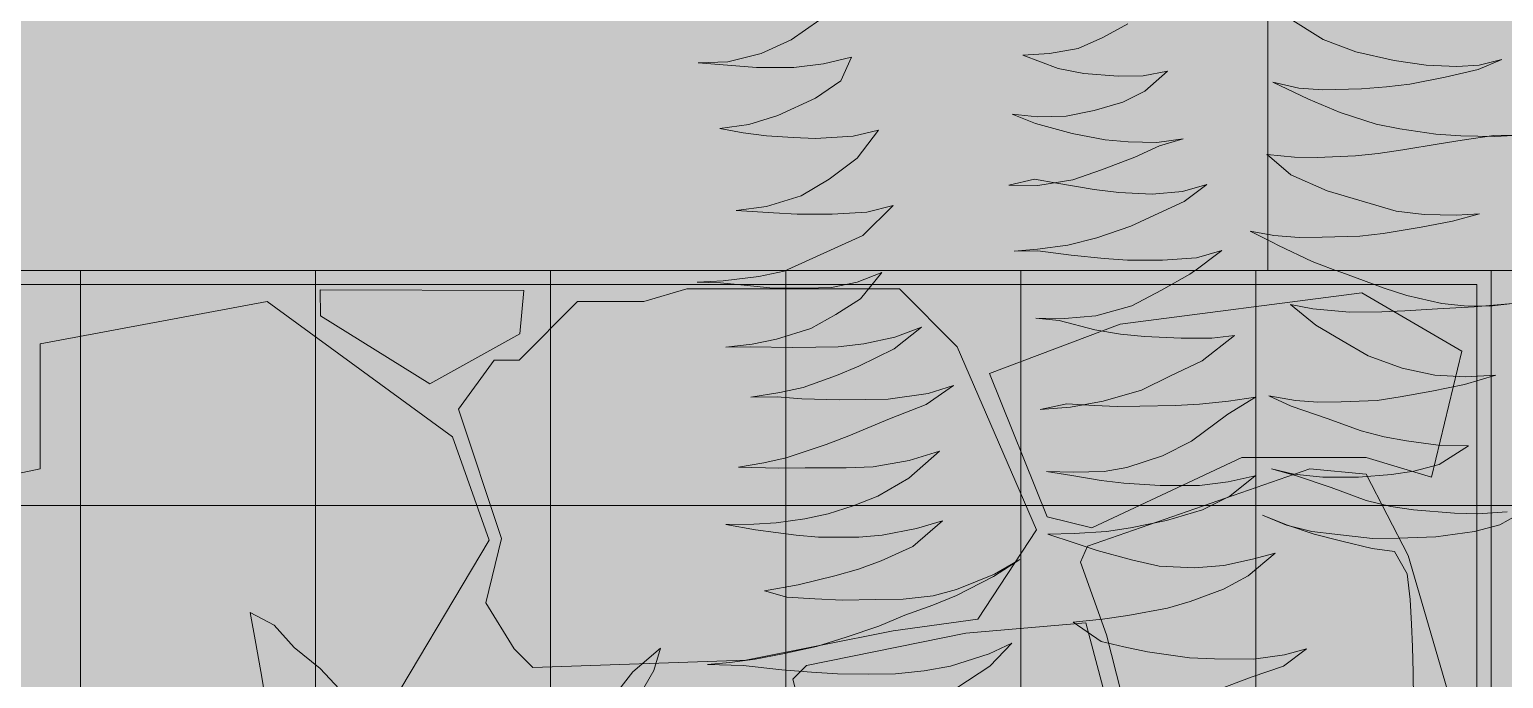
# Model space of a CAD drawing. Header units: centimetres. Extents: x -4381 to 5639, y -3920 to 4826.
# Drawn here: x 185.726 to 186.392, y 5.972 to 6.265 of the extents above; entities that cross this region are included whole.
import ezdxf
from ezdxf.xclip import XClip

# ---------------------------------------------------------------- set-up
doc = ezdxf.new("R2010")
doc.units = ezdxf.units.CM
doc.header["$MEASUREMENT"] = 0
doc.header["$XCLIPFRAME"] = 0
doc.set_wipeout_variables(frame=1)
doc.linetypes.add('Wipeout_Contour', pattern=[100, 0, -100])
for name, color, linetype in [('0- SITE', 7, 'Continuous'), ('Drawing & Figure', 7, 'Continuous'), ('Mur de clôture', 7, 'Continuous'), ('Structural - Bearing', 7, 'Continuous')]:
    doc.layers.add(name, color=color, linetype=linetype)
for name, color, linetype, lineweight, true_color in [('0- SITE_Pen_No__113', 7, 'Continuous', 5, 0xdede87), ('cad-block.com_Pen_No__62', 7, 'Continuous', 5, 0xaaaaaa), ('hatch stone_Pen_No__254', 7, 'Continuous', 13, 0xe8e8e8), ('Mur de clôture_Pen_No__178', 7, 'Continuous', 5, 0xbda888), ('Structural - Bearing_Pen_No__178', 7, 'Continuous', 5, 0xbda888)]:
    doc.layers.add(name, color=color, linetype=linetype, lineweight=lineweight, true_color=true_color)
for name, color, linetype, lineweight in [('0_Pen_No__1', 7, 'Continuous', 5), ('0_Pen_No__2', 8, 'Continuous', 5), ('0_Pen_No__7', 7, 'Continuous', 5), ('Mur de clôture_Pen_No__1', 7, 'Continuous', 5), ('net_Pen_No__1', 7, 'Continuous', 5), ('Structural - Bearing_Pen_No__1', 7, 'Continuous', 5)]:
    doc.layers.add(name, color=color, linetype=linetype, lineweight=lineweight)

# ---------------------------------------------------------------- blocks, each defined once
blk = doc.blocks.new('Drawing_15_15', base_point=(-267.67341, 10.61787))
at = {"layer": 'hatch stone_Pen_No__254', "linetype": 'Continuous', "ltscale": 10}
for points in [[(185.85735, 6.1475), (185.85759, 6.13576), (185.90684, 6.10501), (185.94759, 6.12752), (185.9493, 6.14709)], [(185.95336, 5.97694), (186.04958, 5.98021), (186.11606, 5.99355), (186.1544, 5.99885), (186.18088, 6.03909), (186.14504, 6.12175), (186.11891, 6.14788), (186.02294, 6.14788), (186.00348, 6.14211), (185.97361, 6.14211), (185.94728, 6.11577), (185.93597, 6.11577), (185.9198, 6.09361), (185.93933, 6.03513), (185.93214, 6.00617), (185.94497, 5.98533)], [(186.20589, 6.04002), (186.27352, 6.07178), (186.3297, 6.07178), (186.35927, 6.06296), (186.37296, 6.11972), (186.32775, 6.14616), (186.21857, 6.1319), (186.15965, 6.10972), (186.18566, 6.04497)], [(185.68442, 5.91005), (185.7297, 5.91005), (185.78606, 5.88656), (185.88201, 5.89481), (185.88201, 5.94782), (185.93362, 6.03441), (185.91714, 6.08115), (185.83344, 6.1422), (185.73092, 6.12313), (185.731, 6.06662), (185.68727, 6.0574), (185.67667, 6.0038), (185.67061, 5.98993)], [(186.23473, 5.88399), (186.2468, 5.87249), (186.27644, 5.88682), (186.30137, 5.89058), (186.33172, 5.90577), (186.37261, 5.92031), (186.37261, 5.9456), (186.34859, 6.02751), (186.32975, 6.06421), (186.30419, 6.06672), (186.20387, 6.03169), (186.2007, 6.02449), (186.21249, 5.99178), (186.23047, 5.92077)], [(186.09297, 5.86684), (186.0972, 5.85999), (186.12654, 5.8736), (186.16199, 5.87865), (186.22672, 5.88373), (186.22492, 5.91503), (186.20308, 5.9972), (186.14888, 5.99241), (186.07705, 5.97794), (186.07087, 5.97175), (186.07871, 5.94138)]]:
    blk.add_hatch(color=256, dxfattribs=at).paths.add_polyline_path(points)
at = {"color": 254, "linetype": 'Wipeout_Contour', "lineweight": 0, "ltscale": 561.115127}
blk.add_wipeout([(187.70748, 6.15622), (186.28533, 7.55622), (186.28533, 6.15622)], dxfattribs=at).dxf.layer = '0- SITE'
at = {"layer": '0- SITE_Pen_No__113', "linetype": 'Continuous', "ltscale": 10}
blk.add_hatch(color=256, dxfattribs=at).paths.add_polyline_path([(187.70748, 6.15622), (186.28533, 7.55622), (186.28533, 6.15622)])
at = {"color": 254, "linetype": 'Wipeout_Contour', "lineweight": 0, "ltscale": 748.553989}
blk.add_wipeout([(186.28533, 7.55622), (187.70748, 6.15622), (187.71676, 6.15622), (186.42461, 7.55622)], dxfattribs=at).dxf.layer = '0- SITE'
at = {"layer": '0_Pen_No__7', "linetype": 'Continuous', "ltscale": 10}
for p, q in [((186.29412, 6.27055), (186.31031, 6.26045)), ((186.31031, 6.26045), (186.32501, 6.25489)), ((186.32501, 6.25489), (186.34231, 6.25103)), ((186.34231, 6.25103), (186.35672, 6.24882)), ((186.39097, 6.25142), (186.38024, 6.24697)), ((186.38069, 6.24889), (186.39097, 6.25142)), ((186.36542, 6.24342), (186.3494, 6.24034)), ((186.35672, 6.24882), (186.37063, 6.24828)), ((186.38024, 6.24697), (186.36542, 6.24342)), ((186.37063, 6.24828), (186.38069, 6.24889)), ((186.31012, 6.23768), (186.29933, 6.2385)), ((186.32762, 6.23814), (186.31012, 6.23768)), ((186.33887, 6.23901), (186.32762, 6.23814)), ((186.3494, 6.24034), (186.33887, 6.23901)), ((186.3037, 6.23352), (186.31792, 6.22747)), ((186.31792, 6.22747), (186.33429, 6.22217)), ((186.33429, 6.22217), (186.34487, 6.22015)), ((186.34487, 6.22015), (186.3612, 6.21772)), ((186.3612, 6.21772), (186.37247, 6.2169)), ((186.37247, 6.2169), (186.38782, 6.21662)), ((186.38733, 6.21709), (186.37298, 6.21499)), ((186.39908, 6.21724), (186.38733, 6.21709)), ((186.38782, 6.21662), (186.39908, 6.21724)), ((186.34619, 6.21057), (186.33518, 6.209)), ((186.36269, 6.21342), (186.34619, 6.21057)), ((186.37298, 6.21499), (186.36269, 6.21342)), ((186.30764, 6.2072), (186.29733, 6.20731)), ((186.32489, 6.2079), (186.30764, 6.2072)), ((186.33518, 6.209), (186.32489, 6.2079)), ((186.29575, 6.19938), (186.31214, 6.19216)), ((186.31214, 6.19216), (186.34318, 6.18297)), ((186.34318, 6.18297), (186.35591, 6.18145)), ((186.36865, 6.1785), (186.35454, 6.17568)), ((186.35591, 6.18145), (186.37029, 6.18116)), ((186.38083, 6.18177), (186.36865, 6.1785)), ((186.37029, 6.18116), (186.38083, 6.18177)), ((186.30977, 6.17128), (186.29947, 6.17114)), ((186.32679, 6.17173), (186.30977, 6.17128)), ((186.33732, 6.17283), (186.32679, 6.17173)), ((186.35454, 6.17568), (186.33732, 6.17283)), ((186.29017, 6.16743), (186.30536, 6.16019))]:
    blk.add_line(p, q, dxfattribs=at)
at = {"color": 254, "linetype": 'Wipeout_Contour', "lineweight": 0, "ltscale": 1949.553127}
blk.add_wipeout([(171.23533, 9.31444), (171.23533, 8.26407), (171.834, 8.05622), (172.65375, 7.77833), (173.3279, 7.55622), (174.17395, 7.21787), (179.48533, 7.21787), (179.48533, 6.2594), (180.41443, 6.15622), (186.28533, 6.15622), (186.28533, 9.31444)], dxfattribs=at).dxf.layer = 'Structural - Bearing'
at = {"layer": 'Structural - Bearing_Pen_No__178', "linetype": 'Continuous', "ltscale": 10}
blk.add_hatch(color=256, dxfattribs=at).paths.add_polyline_path([(171.23533, 9.31444), (171.23533, 8.26407), (171.834, 8.05622), (172.65375, 7.77833), (173.3279, 7.55622), (174.17395, 7.21787), (179.48533, 7.21787), (179.48533, 6.2594), (180.41443, 6.15622), (186.28533, 6.15622), (186.28533, 9.31444)])
at = {"layer": '0_Pen_No__7', "linetype": 'Continuous', "ltscale": 10}
for p, q in [((186.08296, 6.26929), (186.07013, 6.26026)), ((186.22201, 6.26747), (186.21082, 6.26134)), ((186.07013, 6.26026), (186.05654, 6.25409)), ((186.21082, 6.26134), (186.19962, 6.2564)), ((186.04149, 6.2503), (186.02807, 6.24989)), ((186.05654, 6.25409), (186.04149, 6.2503)), ((186.08465, 6.24942), (186.09732, 6.25245)), ((186.09732, 6.25245), (186.09242, 6.24184)), ((186.18671, 6.25408), (186.17473, 6.25344)), ((186.17473, 6.25344), (186.19063, 6.24742)), ((186.19962, 6.2564), (186.18671, 6.25408)), ((186.02807, 6.24989), (186.04127, 6.24886)), ((186.04127, 6.24886), (186.05447, 6.24783)), ((186.05447, 6.24783), (186.07125, 6.24781)), ((186.07125, 6.24781), (186.08465, 6.24942)), ((186.19063, 6.24742), (186.20216, 6.24517)), ((186.20216, 6.24517), (186.21776, 6.24393)), ((186.21776, 6.24393), (186.22902, 6.24407)), ((186.22902, 6.24407), (186.24002, 6.24613)), ((186.24002, 6.24613), (186.22983, 6.23713)), ((186.09242, 6.24184), (186.08101, 6.23403)), ((186.22983, 6.23713), (186.21982, 6.23221)), ((186.29933, 6.2385), (186.28755, 6.24122)), ((186.28755, 6.24122), (186.3037, 6.23352)), ((186.08101, 6.23403), (186.06409, 6.22614)), ((186.21982, 6.23221), (186.20693, 6.22845)), ((186.06409, 6.22614), (186.05096, 6.22214)), ((186.18132, 6.22548), (186.1698, 6.22677)), ((186.1698, 6.22677), (186.1804, 6.22259)), ((186.19426, 6.22589), (186.18132, 6.22548)), ((186.20693, 6.22845), (186.19426, 6.22589)), ((186.05096, 6.22214), (186.0378, 6.22029)), ((186.0378, 6.22029), (186.04837, 6.21827)), ((186.04837, 6.21827), (186.05894, 6.21697)), ((186.05894, 6.21697), (186.07093, 6.21616)), ((186.08101, 6.21581), (186.09801, 6.21675)), ((186.09801, 6.21675), (186.10948, 6.21953)), ((186.10948, 6.21953), (186.09982, 6.20694)), ((186.1804, 6.22259), (186.19699, 6.21801)), ((186.19699, 6.21801), (186.21189, 6.21509)), ((186.07093, 6.21616), (186.08101, 6.21581)), ((186.21189, 6.21509), (186.22221, 6.21426)), ((186.22221, 6.21426), (186.23516, 6.21395)), ((186.23638, 6.21252), (186.22518, 6.20735)), ((186.23516, 6.21395), (186.24712, 6.21554)), ((186.24712, 6.21554), (186.23638, 6.21252)), ((186.09982, 6.20694), (186.08723, 6.19743)), ((186.22518, 6.20735), (186.21015, 6.20164)), ((186.29733, 6.20731), (186.28485, 6.20859)), ((186.28485, 6.20859), (186.29575, 6.19938)), ((186.08723, 6.19743), (186.07463, 6.18984)), ((186.16829, 6.19463), (186.18, 6.19742)), ((186.18, 6.19742), (186.19009, 6.19563)), ((186.19726, 6.19716), (186.18147, 6.19456)), ((186.21015, 6.20164), (186.19726, 6.19716)), ((186.18147, 6.19456), (186.16829, 6.19463)), ((186.19009, 6.19563), (186.20691, 6.19273)), ((186.20691, 6.19273), (186.21795, 6.19143)), ((186.21795, 6.19143), (186.23306, 6.19067)), ((186.23306, 6.19067), (186.24671, 6.1918)), ((186.24671, 6.1918), (186.25769, 6.19506)), ((186.25769, 6.19506), (186.24749, 6.18726)), ((186.05887, 6.18508), (186.04523, 6.18323)), ((186.07463, 6.18984), (186.05887, 6.18508)), ((186.11615, 6.18558), (186.10242, 6.17198)), ((186.1042, 6.18255), (186.11615, 6.18558)), ((186.24749, 6.18726), (186.23605, 6.18208)), ((186.04523, 6.18323), (186.06202, 6.18225)), ((186.06202, 6.18225), (186.07281, 6.18167)), ((186.07281, 6.18167), (186.08863, 6.18163)), ((186.08863, 6.18163), (186.1042, 6.18255)), ((186.23605, 6.18208), (186.22342, 6.17616)), ((186.20814, 6.17093), (186.195, 6.16765)), ((186.22342, 6.17616), (186.20814, 6.17093)), ((186.28795, 6.17196), (186.27738, 6.17398)), ((186.27738, 6.17398), (186.29017, 6.16743)), ((186.29947, 6.17114), (186.28795, 6.17196)), ((186.18136, 6.1658), (186.17083, 6.16494)), ((186.17083, 6.16494), (186.18137, 6.16508)), ((186.195, 6.16765), (186.18136, 6.1658)), ((186.18137, 6.16508), (186.1965, 6.16311)), ((186.25308, 6.16192), (186.26455, 6.16518)), ((186.1965, 6.16311), (186.21138, 6.16163)), ((186.21138, 6.16163), (186.22194, 6.1608)), ((186.22194, 6.1608), (186.23776, 6.16077)), ((186.23776, 6.16077), (186.25308, 6.16192))]:
    blk.add_line(p, q, dxfattribs=at)
at = {"color": 254, "linetype": 'Wipeout_Contour', "lineweight": 0, "ltscale": 742.542426}
blk.add_wipeout([(179.48533, 5.41306), (191.60437, 5.41306), (191.60437, 6.15622), (179.48533, 6.15622)], dxfattribs=at).dxf.layer = 'Mur de clôture'
at = {"layer": '0_Pen_No__2', "linetype": 'Continuous', "ltscale": 10}
blk.add_hatch(color=256, dxfattribs=at).paths.add_polyline_path([(171.23533, 10.11444), (171.23533, 8.26407), (174.17395, 7.21787), (179.48533, 7.21787), (179.48533, 6.15622), (185.78533, 6.15622), (186.28533, 6.15622), (186.28533, 8.26407), (186.28533, 10.11444)])
at = {"layer": 'Mur de clôture_Pen_No__178', "linetype": 'Continuous', "ltscale": 10}
blk.add_hatch(color=256, dxfattribs=at).paths.add_polyline_path([(179.48533, 5.41306), (191.60437, 5.41306), (191.60437, 6.15622), (179.48533, 6.15622)])
at = {"layer": '0_Pen_No__1', "linetype": 'Continuous', "ltscale": 10}
for p, q in [((186.28533, 8.26407), (186.28533, 6.15622)), ((185.78533, 6.15622), (179.48533, 6.15622)), ((186.28533, 6.15622), (185.78533, 6.15622))]:
    blk.add_line(p, q, dxfattribs=at)
at = {"layer": '0_Pen_No__7', "linetype": 'Continuous', "ltscale": 10}
for p, q in [((186.10242, 6.17198), (186.06691, 6.15594)), ((186.26455, 6.16518), (186.25006, 6.15445)), ((186.30536, 6.16019), (186.3203, 6.15463)), ((186.0394, 6.15152), (186.02766, 6.15089)), ((186.02766, 6.15089), (186.03821, 6.15054)), ((186.03821, 6.15054), (186.04877, 6.14948)), ((186.05544, 6.1534), (186.0394, 6.15152)), ((186.06691, 6.15594), (186.05544, 6.1534)), ((186.08834, 6.14855), (186.09981, 6.15085)), ((186.09981, 6.15085), (186.11102, 6.15531)), ((186.11102, 6.15531), (186.10135, 6.14344)), ((186.25006, 6.15445), (186.23721, 6.14734)), ((186.3203, 6.15463), (186.33788, 6.14814)), ((186.04877, 6.14948), (186.06197, 6.14821)), ((186.06197, 6.14821), (186.0766, 6.14816)), ((186.0766, 6.14816), (186.08834, 6.14855)), ((186.23721, 6.14734), (186.22388, 6.14021)), ((186.33788, 6.14814), (186.34799, 6.14492)), ((186.34799, 6.14492), (186.36385, 6.14129)), ((186.10135, 6.14344), (186.09017, 6.13635)), ((186.22388, 6.14021), (186.20764, 6.13569)), ((186.30564, 6.13886), (186.29554, 6.14089)), ((186.29554, 6.14089), (186.30693, 6.13145)), ((186.32219, 6.1374), (186.30564, 6.13886)), ((186.33681, 6.13758), (186.32219, 6.1374)), ((186.34712, 6.13795), (186.33681, 6.13758)), ((186.36197, 6.13886), (186.34712, 6.13795)), ((186.37849, 6.13979), (186.36197, 6.13886)), ((186.36385, 6.14129), (186.37393, 6.14022)), ((186.37393, 6.14022), (186.38544, 6.14012)), ((186.39573, 6.14121), (186.37849, 6.13979)), ((186.38544, 6.14012), (186.39573, 6.14121)), ((186.09017, 6.13635), (186.07899, 6.12997)), ((186.12884, 6.13061), (186.1165, 6.12086)), ((186.11691, 6.12614), (186.12884, 6.13061)), ((186.19351, 6.13455), (186.18056, 6.13463)), ((186.18056, 6.13463), (186.19112, 6.13356)), ((186.19112, 6.13356), (186.20724, 6.12945)), ((186.20764, 6.13569), (186.19351, 6.13455)), ((186.30693, 6.13145), (186.31876, 6.12465)), ((186.06347, 6.12522), (186.05247, 6.12292)), ((186.07899, 6.12997), (186.06347, 6.12522)), ((186.10281, 6.12308), (186.11691, 6.12614)), ((186.20724, 6.12945), (186.21877, 6.12744)), ((186.21877, 6.12744), (186.22957, 6.12638)), ((186.22957, 6.12638), (186.24612, 6.12564)), ((186.24612, 6.12564), (186.26002, 6.12557)), ((186.27031, 6.1269), (186.2556, 6.11545)), ((186.26002, 6.12557), (186.27031, 6.1269)), ((186.31876, 6.12465), (186.3306, 6.11761)), ((186.05247, 6.12292), (186.0405, 6.12157)), ((186.0405, 6.12157), (186.05177, 6.12171)), ((186.05177, 6.12171), (186.07047, 6.12147)), ((186.07047, 6.12147), (186.08125, 6.12161)), ((186.08125, 6.12161), (186.09132, 6.12174)), ((186.09132, 6.12174), (186.10281, 6.12308)), ((186.1165, 6.12086), (186.10054, 6.11299)), ((186.3306, 6.11761), (186.34601, 6.11205)), ((186.10054, 6.11299), (186.09052, 6.10878)), ((186.2556, 6.11545), (186.2413, 6.10856)), ((186.34601, 6.11205), (186.36067, 6.10888)), ((186.09052, 6.10878), (186.07549, 6.10332)), ((186.14332, 6.10419), (186.13096, 6.09564)), ((186.13186, 6.10068), (186.14332, 6.10419)), ((186.2413, 6.10856), (186.2282, 6.10216)), ((186.37415, 6.10474), (186.35933, 6.10168)), ((186.36067, 6.10888), (186.37458, 6.1081)), ((186.38824, 6.109), (186.37415, 6.10474)), ((186.37458, 6.1081), (186.38824, 6.109)), ((186.06498, 6.10103), (186.05182, 6.09894)), ((186.05182, 6.09894), (186.0638, 6.09909)), ((186.0638, 6.09909), (186.07484, 6.09828)), ((186.07549, 6.10332), (186.06498, 6.10103)), ((186.07484, 6.09828), (186.09186, 6.09777)), ((186.09186, 6.09777), (186.10385, 6.09793)), ((186.10385, 6.09793), (186.11391, 6.09806)), ((186.11391, 6.09806), (186.13186, 6.10068)), ((186.21101, 6.09714), (186.19618, 6.09455)), ((186.2282, 6.10216), (186.21101, 6.09714)), ((186.25441, 6.09578), (186.26758, 6.09715)), ((186.27978, 6.09898), (186.26717, 6.09139)), ((186.26758, 6.09715), (186.27978, 6.09898)), ((186.29777, 6.09753), (186.28576, 6.09954)), ((186.28576, 6.09954), (186.29589, 6.09487)), ((186.30785, 6.0967), (186.29777, 6.09753)), ((186.33469, 6.09753), (186.3184, 6.09684)), ((186.34498, 6.0991), (186.33469, 6.09753)), ((186.35933, 6.10168), (186.34498, 6.0991)), ((186.13096, 6.09564), (186.11451, 6.08919)), ((186.18253, 6.09342), (186.19448, 6.09597)), ((186.19618, 6.09455), (186.18253, 6.09342)), ((186.19448, 6.09597), (186.20696, 6.09517)), ((186.20696, 6.09517), (186.21727, 6.09482)), ((186.21727, 6.09482), (186.22757, 6.09496)), ((186.22757, 6.09496), (186.24363, 6.09516)), ((186.24363, 6.09516), (186.25441, 6.09578)), ((186.26717, 6.09139), (186.25079, 6.07919)), ((186.29589, 6.09487), (186.31202, 6.08932)), ((186.3184, 6.09684), (186.30785, 6.0967)), ((186.11451, 6.08919), (186.09615, 6.08153)), ((186.31202, 6.08932), (186.32743, 6.08377)), ((186.32743, 6.08377), (186.33778, 6.08103)), ((186.08589, 6.07756), (186.06775, 6.07158)), ((186.09615, 6.08153), (186.08589, 6.07756)), ((186.25079, 6.07919), (186.23769, 6.07255)), ((186.33778, 6.08103), (186.34787, 6.07924)), ((186.34787, 6.07924), (186.36227, 6.07726)), ((186.36227, 6.07726), (186.37594, 6.07696)), ((186.37594, 6.07696), (186.36262, 6.06864)), ((186.06775, 6.07158), (186.05771, 6.06929)), ((186.10711, 6.06753), (186.12338, 6.07037)), ((186.13699, 6.07462), (186.12324, 6.06246)), ((186.12338, 6.07037), (186.13699, 6.07462)), ((186.23769, 6.07255), (186.22169, 6.06732)), ((186.05771, 6.06929), (186.04623, 6.06747)), ((186.04623, 6.06747), (186.06445, 6.06698)), ((186.06445, 6.06698), (186.07644, 6.06713)), ((186.07644, 6.06713), (186.09489, 6.06713)), ((186.09489, 6.06713), (186.10711, 6.06753)), ((186.19751, 6.06509), (186.18528, 6.06541)), ((186.18528, 6.06541), (186.19681, 6.06364)), ((186.19681, 6.06364), (186.21002, 6.06141)), ((186.21141, 6.06551), (186.19751, 6.06509)), ((186.22169, 6.06732), (186.21141, 6.06551)), ((186.297, 6.0642), (186.2869, 6.06671)), ((186.2869, 6.06671), (186.29821, 6.0635)), ((186.3102, 6.06293), (186.297, 6.0642)), ((186.34111, 6.06405), (186.32626, 6.0629)), ((186.35116, 6.06562), (186.34111, 6.06405)), ((186.36262, 6.06864), (186.35116, 6.06562)), ((186.12324, 6.06246), (186.1092, 6.05437)), ((186.21002, 6.06141), (186.22035, 6.06011)), ((186.22035, 6.06011), (186.23666, 6.05912)), ((186.23666, 6.05912), (186.2544, 6.0591)), ((186.2544, 6.0591), (186.26732, 6.06071)), ((186.26732, 6.06071), (186.27951, 6.0635)), ((186.27951, 6.0635), (186.26813, 6.05425)), ((186.29821, 6.0635), (186.31386, 6.05819)), ((186.32626, 6.0629), (186.3102, 6.06293)), ((186.31386, 6.05819), (186.32975, 6.0524)), ((186.1092, 6.05437), (186.09799, 6.04991)), ((186.26813, 6.05425), (186.25574, 6.04809)), ((186.32975, 6.0524), (186.34081, 6.04966)), ((186.07625, 6.04412), (186.06333, 6.04228)), ((186.08677, 6.04641), (186.07625, 6.04412)), ((186.09799, 6.04991), (186.08677, 6.04641)), ((186.25574, 6.04809), (186.2395, 6.04333)), ((186.2937, 6.04115), (186.28286, 6.0458)), ((186.28286, 6.0458), (186.29418, 6.04116)), ((186.34081, 6.04966), (186.35114, 6.04812)), ((186.35114, 6.04812), (186.36962, 6.04668)), ((186.36962, 6.04668), (186.38017, 6.04633)), ((186.38017, 6.04633), (186.39334, 6.04722)), ((186.40505, 6.04977), (186.39006, 6.04142)), ((186.05327, 6.04167), (186.04057, 6.04151)), ((186.04057, 6.04151), (186.05402, 6.03904)), ((186.06333, 6.04228), (186.05327, 6.04167)), ((186.05402, 6.03904), (186.07227, 6.03664)), ((186.1111, 6.03666), (186.12665, 6.03973)), ((186.13835, 6.04324), (186.12507, 6.03156)), ((186.12665, 6.03973), (186.13835, 6.04324)), ((186.19787, 6.03753), (186.18589, 6.03713)), ((186.18589, 6.03713), (186.19792, 6.03321)), ((186.21248, 6.03843), (186.19787, 6.03753)), ((186.22324, 6.04001), (186.21248, 6.03843)), ((186.2395, 6.04333), (186.22324, 6.04001)), ((186.30524, 6.03842), (186.2937, 6.04115)), ((186.29418, 6.04116), (186.30622, 6.03723)), ((186.31557, 6.03711), (186.30524, 6.03842)), ((186.30622, 6.03723), (186.31872, 6.03404)), ((186.33261, 6.03518), (186.31557, 6.03711)), ((186.37859, 6.0384), (186.36112, 6.03602)), ((186.39006, 6.04142), (186.37859, 6.0384)), ((186.07227, 6.03664), (186.08235, 6.03581)), ((186.08235, 6.03581), (186.10057, 6.0358)), ((186.10057, 6.0358), (186.1111, 6.03666)), ((186.12507, 6.03156), (186.11077, 6.02515)), ((186.19792, 6.03321), (186.20827, 6.02975)), ((186.31872, 6.03404), (186.33243, 6.03062)), ((186.33243, 6.03062), (186.34251, 6.02931)), ((186.34435, 6.03533), (186.33261, 6.03518)), ((186.36112, 6.03602), (186.34435, 6.03533)), ((186.11077, 6.02515), (186.10051, 6.02142)), ((186.17333, 6.02571), (186.16144, 6.01812)), ((186.16191, 6.01909), (186.17333, 6.02571)), ((186.20827, 6.02975), (186.22367, 6.02563)), ((186.22367, 6.02563), (186.23617, 6.02268)), ((186.26541, 6.02305), (186.27832, 6.02585)), ((186.28859, 6.02862), (186.27649, 6.0184)), ((186.27832, 6.02585), (186.28859, 6.02862)), ((186.34251, 6.02931), (186.34815, 6.01931)), ((186.08976, 6.0184), (186.07328, 6.01436)), ((186.10051, 6.02142), (186.08976, 6.0184)), ((186.14474, 6.01216), (186.16191, 6.01909)), ((186.16144, 6.01812), (186.14477, 6.00952)), ((186.23617, 6.02268), (186.25224, 6.02192)), ((186.25224, 6.02192), (186.26541, 6.02305)), ((186.27649, 6.0184), (186.26531, 6.01226)), ((186.34815, 6.01931), (186.34957, 6.0077)), ((186.07328, 6.01436), (186.05797, 6.01153)), ((186.05797, 6.01153), (186.06807, 6.00878)), ((186.13422, 6.00939), (186.14474, 6.01216)), ((186.26531, 6.01226), (186.25027, 6.0068)), ((186.06807, 6.00878), (186.08079, 6.00798)), ((186.08079, 6.00798), (186.09326, 6.00742)), ((186.09326, 6.00742), (186.10812, 6.00761)), ((186.10812, 6.00761), (186.12058, 6.00777)), ((186.12058, 6.00777), (186.13422, 6.00939)), ((186.13404, 6.00507), (186.12139, 6.00059)), ((186.14477, 6.00952), (186.13404, 6.00507)), ((186.24001, 6.00379), (186.22207, 6.00044)), ((186.25027, 6.0068), (186.24001, 6.00379)), ((186.34957, 6.0077), (186.35021, 5.99653)), ((185.8284, 5.98788), (185.82582, 6.00175)), ((185.82582, 6.00175), (185.83668, 5.99613)), ((186.12139, 6.00059), (186.10971, 5.99565)), ((186.21059, 5.99886), (186.19742, 5.99749)), ((186.19742, 5.99749), (186.21, 5.98878)), ((186.22207, 6.00044), (186.21059, 5.99886)), ((185.83668, 5.99613), (185.84568, 5.98594)), ((186.09491, 5.99066), (186.08154, 5.98642)), ((186.10971, 5.99565), (186.09491, 5.99066)), ((186.35021, 5.99653), (186.35059, 5.98634)), ((185.83099, 5.97257), (185.8284, 5.98788)), ((185.84568, 5.98594), (185.85731, 5.9765)), ((185.99851, 5.97495), (186.01108, 5.98566)), ((186.01108, 5.98566), (186.00809, 5.97555)), ((186.08154, 5.98642), (186.06624, 5.98311)), ((186.15949, 5.9831), (186.16973, 5.98803)), ((186.16973, 5.98803), (186.1598, 5.97759)), ((186.21, 5.98878), (186.22033, 5.98628)), ((186.22033, 5.98628), (186.23091, 5.98402)), ((186.23091, 5.98402), (186.24988, 5.98138)), ((186.3028, 5.98541), (186.29236, 5.97761)), ((186.29277, 5.98265), (186.3028, 5.98541)), ((186.35059, 5.98634), (186.35099, 5.97466)), ((186.04232, 5.97921), (186.03227, 5.97836)), ((186.03227, 5.97836), (186.04833, 5.97784)), ((186.05381, 5.98079), (186.04232, 5.97921)), ((186.04833, 5.97784), (186.06586, 5.97591)), ((186.06624, 5.98311), (186.05381, 5.98079)), ((186.1301, 5.97553), (186.14206, 5.9776)), ((186.14206, 5.9776), (186.15949, 5.9831)), ((186.1598, 5.97759), (186.14482, 5.96781)), ((186.24988, 5.98138), (186.26115, 5.98081)), ((186.26115, 5.98081), (186.27889, 5.98079)), ((186.29236, 5.97761), (186.2778, 5.97263)), ((186.27889, 5.98079), (186.29277, 5.98265)), ((185.83281, 5.96133), (185.83099, 5.97257)), ((185.85731, 5.9765), (185.86824, 5.9649)), ((185.98743, 5.96067), (185.99851, 5.97495)), ((186.00809, 5.97555), (185.99965, 5.96106)), ((186.06586, 5.97591), (186.07929, 5.97488)), ((186.07929, 5.97488), (186.09105, 5.97408)), ((186.09105, 5.97408), (186.10519, 5.97402)), ((186.10519, 5.97402), (186.11718, 5.97417)), ((186.11718, 5.97417), (186.1301, 5.97553)), ((186.2778, 5.97263), (186.26229, 5.96668)), ((186.35099, 5.97466), (186.35114, 5.96248))]:
    blk.add_line(p, q, dxfattribs=at)
at = {"layer": 'cad-block.com_Pen_No__62', "linetype": 'Continuous', "ltscale": 10, "flags": 128}
for points in [[(185.85735, 6.1475), (185.85759, 6.13576), (185.90684, 6.10501), (185.94759, 6.12752), (185.9493, 6.14709), (185.85735, 6.1475)], [(185.95336, 5.97694), (185.94497, 5.98533), (185.93214, 6.00617), (185.93933, 6.03513), (185.9198, 6.09361), (185.93597, 6.11577), (185.94728, 6.11577), (185.97361, 6.14211), (186.00348, 6.14211), (186.02294, 6.14788), (186.11891, 6.14788), (186.14504, 6.12175), (186.18088, 6.03909), (186.1544, 5.99885), (186.11606, 5.99355), (186.04958, 5.98021), (185.95336, 5.97694)], [(186.20589, 6.04002), (186.18566, 6.04497), (186.15965, 6.10972), (186.21857, 6.1319), (186.32775, 6.14616), (186.37296, 6.11972), (186.35927, 6.06296), (186.3297, 6.07178), (186.27352, 6.07178), (186.20589, 6.04002)], [(185.68442, 5.91005), (185.7297, 5.91005), (185.78606, 5.88656), (185.88201, 5.89481), (185.88201, 5.94782), (185.93362, 6.03441), (185.91714, 6.08115), (185.83344, 6.1422), (185.73092, 6.12313), (185.731, 6.06662), (185.68727, 6.0574), (185.67667, 6.0038), (185.67061, 5.98993), (185.68442, 5.91005)], [(186.23473, 5.88399), (186.23047, 5.92077), (186.21249, 5.99178), (186.2007, 6.02449), (186.20387, 6.03169), (186.30419, 6.06672), (186.32975, 6.06421), (186.34859, 6.02751), (186.37261, 5.9456), (186.37261, 5.92031), (186.33172, 5.90577), (186.30137, 5.89058), (186.27644, 5.88682), (186.2468, 5.87249), (186.23473, 5.88399)], [(186.09297, 5.86684), (186.07871, 5.94138), (186.07087, 5.97175), (186.07705, 5.97794), (186.14888, 5.99241), (186.20308, 5.9972), (186.22492, 5.91503), (186.22672, 5.88373), (186.16199, 5.87865), (186.12654, 5.8736), (186.0972, 5.85999), (186.09297, 5.86684)]]:
    blk.add_lwpolyline(points, close=True, dxfattribs=at)
at = {"layer": 'Mur de clôture_Pen_No__1', "linetype": 'Continuous', "ltscale": 10}
blk.add_line((179.48533, 6.15622), (191.60437, 6.15622), dxfattribs=at)
at = {"layer": 'net_Pen_No__1', "linetype": 'Continuous', "ltscale": 10, "flags": 128}
for points in [[(185.00595, 6.15622), (185.00595, 5.41306), (186.3861, 5.41306), (186.3861, 6.15622), (185.00595, 6.15622)], [(186.3861, 6.15622), (186.3861, 5.41306), (187.76626, 5.41306), (187.76626, 6.15622), (186.3861, 6.15622)], [(185.01232, 6.14985), (185.01232, 5.41943), (186.37973, 5.41943), (186.37973, 6.14985), (185.01232, 6.14985)]]:
    blk.add_lwpolyline(points, close=True, dxfattribs=at)
for points in [[(185.74911, 6.15622), (185.74911, 5.41306)], [(185.85527, 6.15622), (185.85527, 5.41306)], [(185.96144, 6.15622), (185.96144, 5.41306)], [(186.06761, 6.15622), (186.06761, 5.41306)], [(186.17377, 6.15622), (186.17377, 5.41306)], [(186.27994, 6.15622), (186.27994, 5.41306)], [(185.00595, 6.05006), (186.3861, 6.05006)], [(186.3861, 6.05006), (187.76626, 6.05006)]]:
    blk.add_lwpolyline(points, dxfattribs=at)
at = {"layer": 'Structural - Bearing_Pen_No__1', "linetype": 'Continuous', "ltscale": 10}
blk.add_line((186.28533, 6.15622), (186.28533, 9.31444), dxfattribs=at)

msp = doc.modelspace()

# ---------------------------------------------------------------- block references
at = {"layer": 'Drawing & Figure', "color": 151, "linetype": 'Continuous', "lineweight": 5, "ltscale": 10, "true_color": 0x80c2ff}
ref = msp.add_blockref('Drawing_15_15', (-267.67341, 10.61787), dxfattribs=at)
XClip(ref).set_block_clipping_path([(150.8554874385, 0.9963282177), (191.9907812231, 21.3358905514)])

doc.saveas('drawing.dxf')
